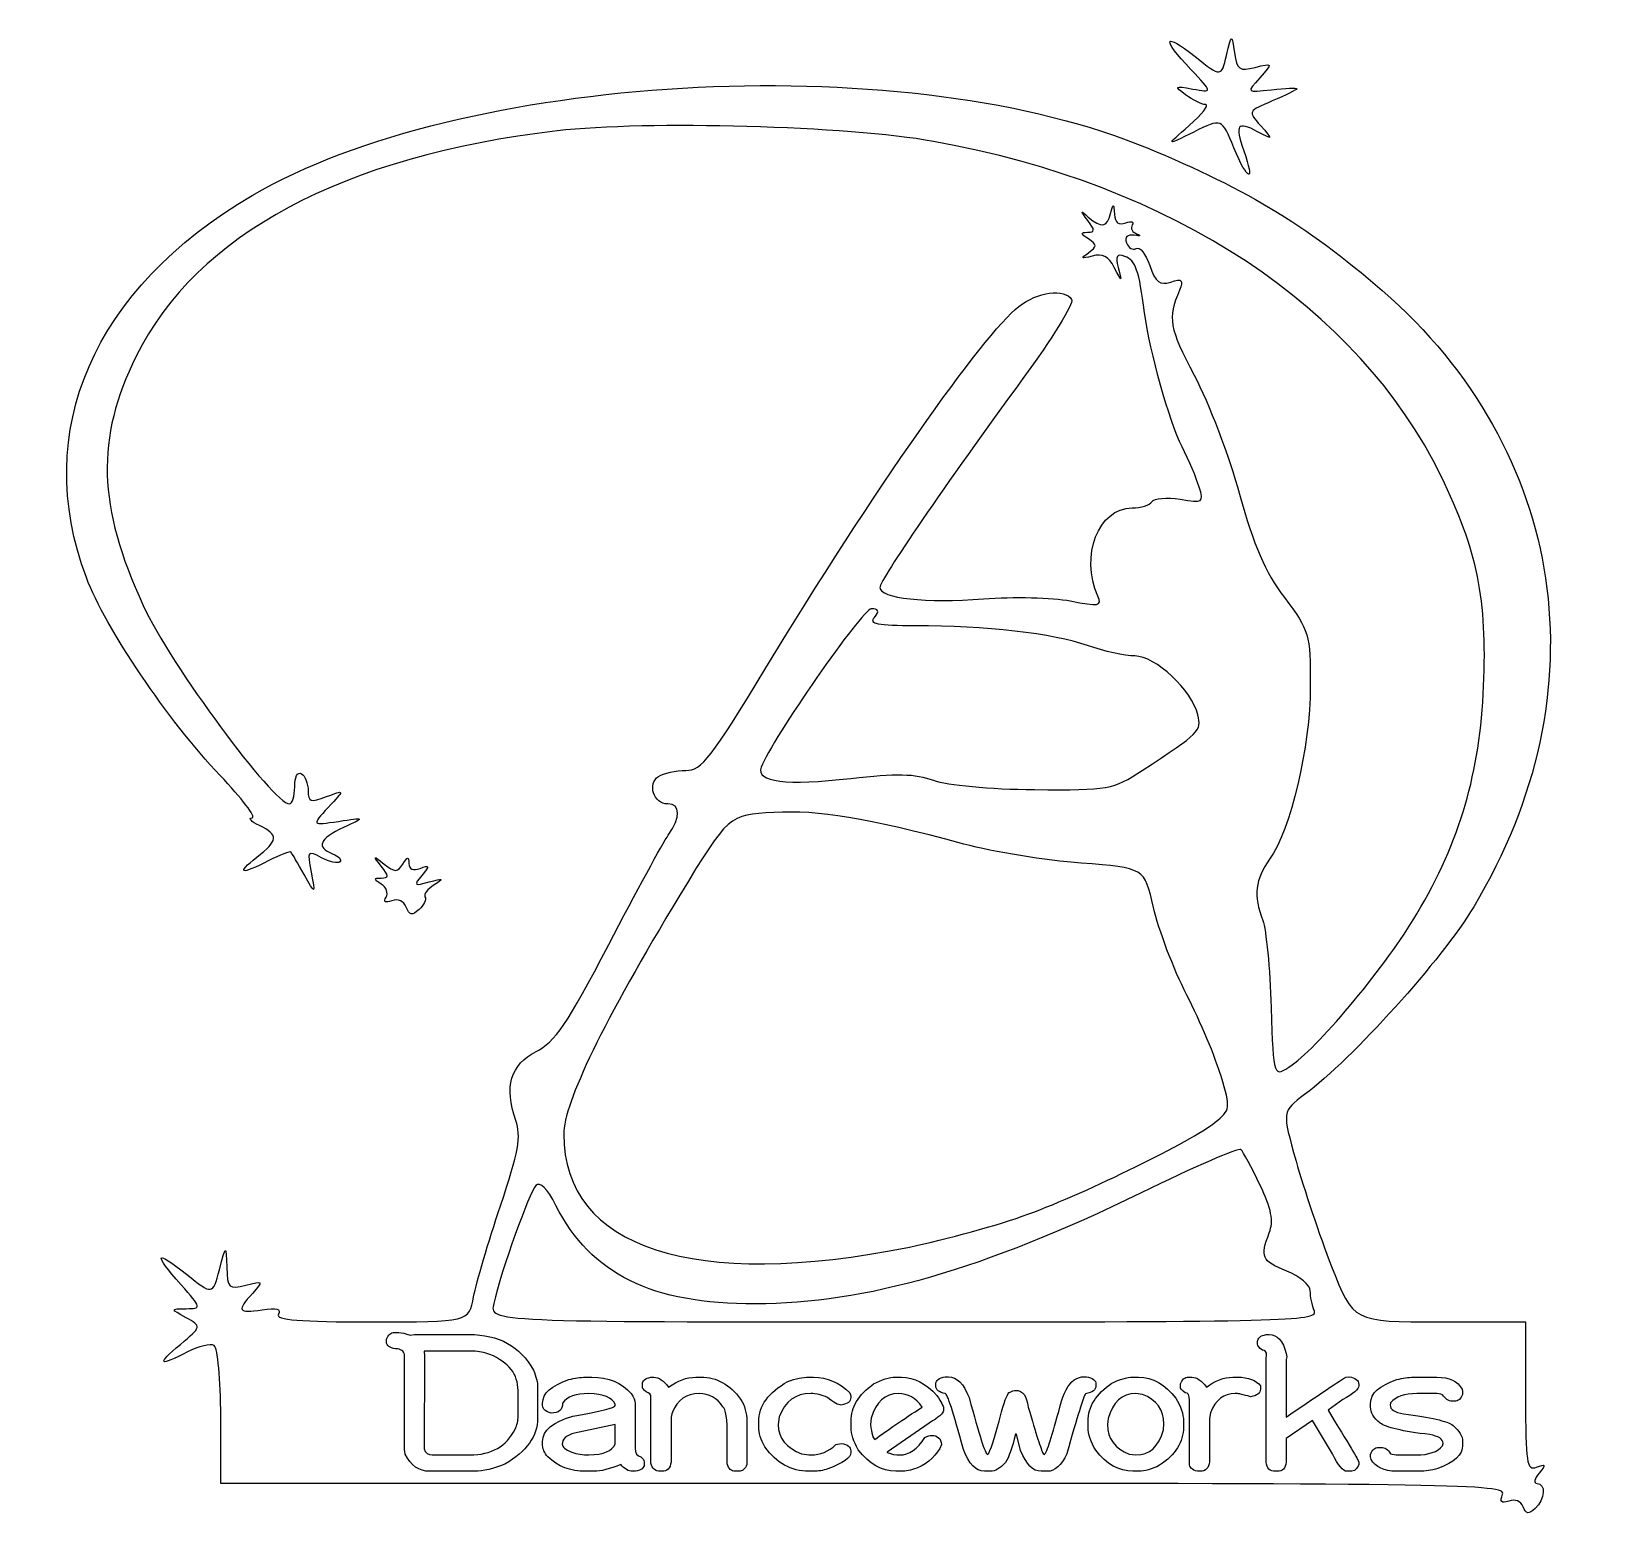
# Model space of a CAD drawing. Extents: x 4 to 138, y 5 to 133.
import ezdxf

# ---------------------------------------------------------------- set-up
doc = ezdxf.new("R2010")
doc.units = 0
doc.layers.get('0').update_dxf_attribs({"linetype": 'CONTINUOUS'})

msp = doc.modelspace()

# ---------------------------------------------------------------- linework, layer by layer
at = {"color": 7}
for points in [[(106.708736, 122.586704)], [(98.837201, 69.191415)], [(78.87002, 28.324867)], [(113.608851, 22.812594)], [(34.720946, 20.990967)], [(109.475325, 20.819988)], [(51.099024, 17.161034)], [(56.711742, 17.161037)], [(70.247676, 17.161044)], [(77.710845, 17.161039)], [(81.953607, 17.195235)], [(98.045426, 17.161037)], [(102.809588, 17.161037)], [(122.111592, 17.161039)], [(49.095214, 11.416143)], [(131.503444, 6.05245)]]:
    msp.add_lwpolyline(points, close=True, dxfattribs=at)
for points in [[(35.717832, 57.46257), (35.718061, 57.462526)], [(124.324065, 21.900124), (131.718187, 21.900124), (131.718187, 15.492944)], [(34.025746, 20.170268), (34.025746, 20.409638)], [(34.720946, 20.990967), (35.088992, 20.990967)], [(36.070449, 20.751596), (36.438497, 20.819988), (41.100422, 20.819988)], [(108.739232, 19.999289), (108.739232, 20.238659)], [(109.475325, 20.819988), (109.720689, 20.819988)], [(35.620615, 10.561248), (35.579722, 10.971597), (35.579722, 19.076002)], [(37.256378, 19.383764), (37.297271, 18.973415), (37.256378, 11.005794)], [(41.468468, 19.383764), (37.256378, 19.383764)], [(109.475327, 9.877334), (109.475327, 18.802436), (109.51622, 19.00761)], [(111.192876, 19.178589), (111.233769, 18.905023), (111.192876, 18.665652), (111.192876, 13.741457)], [(46.989169, 16.271947), (46.989169, 13.63887)], [(51.099024, 17.161037), (51.630646, 17.161037)], [(55.975647, 16.340338), (55.975647, 16.579708)], [(56.711736, 17.161037), (56.957101, 17.161037)], [(60.555778, 17.161037), (61.005614, 17.161037)], [(70.247676, 17.161037), (70.656617, 17.161037)], [(77.710845, 17.161037), (78.201573, 17.161037)], [(81.135726, 16.408735), (81.135726, 16.545515)], [(81.953609, 17.195234), (82.239866, 17.195234)], [(93.771992, 17.195235), (94.058252, 17.195235)], [(94.876133, 16.545515), (94.876133, 16.408735)], [(98.045426, 17.161037), (98.536154, 17.161037)], [(102.114388, 16.340338), (102.114388, 16.579708)], [(102.809584, 17.161037), (103.095843, 17.161037)], [(106.612733, 17.161037), (107.021673, 17.161037)], [(108.98459, 16.40873), (108.98459, 16.135164)], [(116.304635, 17.161037), (116.549999, 17.195232), (116.590892, 17.195232)], [(117.408773, 16.545511), (117.408773, 16.408731)], [(122.111588, 17.161037), (124.115398, 17.161037)], [(45.312512, 13.844045), (45.312512, 16.032575)], [(47.418556, 14.733132), (47.418556, 14.938307)], [(53.634456, 14.733135), (53.634456, 14.83572)], [(55.352007, 14.904115), (55.352007, 11.074185)], [(56.711742, 9.774746), (56.711742, 15.451248)], [(73.764566, 15.827401), (73.846352, 15.553834), (73.846352, 15.417054)], [(98.863307, 15.690619), (98.29079, 15.759009)], [(102.891376, 9.774746), (102.891376, 15.177681)], [(106.939885, 15.759009), (106.817206, 15.759009)], [(116.059268, 15.246075), (114.791553, 14.322788)], [(118.431124, 14.596354), (118.431124, 14.938312)], [(120.148673, 14.972505), (120.10778, 14.76733)], [(123.951822, 15.759007), (122.397845, 15.759007)], [(125.628479, 15.10929), (125.424008, 15.10929)], [(126.282784, 16.135164), (126.323677, 15.929989), (126.323677, 15.690617)], [(74.959245, 8.055489), (19.807427, 8.055489), (19.807427, 13.790038)], [(58.429289, 13.570479), (58.429289, 9.877332)], [(67.71224, 13.775657), (67.630454, 13.091741)], [(75.584351, 13.63887), (75.543458, 13.091738)], [(81.800251, 14.527961), (81.800251, 14.288591)], [(95.918932, 13.604674), (95.878039, 13.091738)], [(104.690713, 14.117611), (104.608926, 13.604674), (104.608926, 9.911529)], [(53.634456, 11.416143), (53.634456, 13.091738), (50.15846, 12.373625)], [(64.931446, 13.399499), (64.931446, 9.672157)], [(65.953797, 12.920765), (65.953797, 13.331114)], [(73.866801, 12.852368), (73.866801, 13.399501)], [(80.573429, 13.228521), (76.974749, 10.732228), (76.974749, 10.698033)], [(88.414869, 10.869016), (88.046822, 12.271044), (87.965035, 12.271044)], [(94.201382, 12.886563), (94.201382, 13.365304)], [(100.662646, 12.647193), (100.703539, 13.160131)], [(102.380196, 13.365304), (102.380196, 12.886563)], [(115.159599, 10.595446), (113.442048, 13.433697), (111.192874, 11.894886), (111.192874, 9.877334)], [(47.418556, 11.313555), (47.418556, 11.655513)], [(63.254788, 9.740549), (63.254788, 11.963276)], [(72.578639, 11.381953), (73.028473, 11.484538)], [(73.846354, 10.834817), (73.846354, 10.698038)], [(119.126324, 11.142575), (119.330793, 11.142575)], [(124.606131, 11.279362), (124.647024, 11.484537)], [(126.323679, 11.655511), (126.323679, 11.313553)], [(37.951578, 10.492856), (41.18221, 10.492856)], [(56.128995, 9.911529), (56.128995, 9.672157)], [(85.552287, 10.561248), (85.59318, 10.527053)], [(90.336893, 10.629639), (90.459572, 10.527055)], [(97.718271, 10.561248), (98.29079, 10.492858)], [(117.408773, 9.91153), (117.408773, 9.672159)], [(118.472017, 10.116702), (118.431124, 10.321876), (118.431124, 10.527051)], [(120.802982, 10.492858), (122.356956, 10.492858)], [(41.550256, 9.090828), (37.747107, 9.090828)], [(51.835117, 9.090828), (51.099024, 9.090828)], [(55.392902, 9.090828), (55.147538, 9.090828)], [(57.652301, 9.090828), (57.488728, 9.090828)], [(64.236246, 9.090828), (63.949987, 9.090828)], [(70.656617, 9.090835), (70.247676, 9.090835)], [(78.201573, 9.09083), (77.710845, 9.09083)], [(85.838544, 9.090833), (85.30692, 9.090833)], [(90.704937, 9.090833), (90.173315, 9.090833)], [(98.536154, 9.090828), (98.045426, 9.090828)], [(103.83194, 9.090828), (103.586576, 9.090828)], [(110.415886, 9.09083), (110.252313, 9.09083)], [(116.713573, 9.09083), (116.427316, 9.09083)], [(122.643212, 9.090826), (120.639404, 9.090826)]]:
    msp.add_lwpolyline(points, dxfattribs=at)
for points in [[(103.019436, 129.293856), (100.468079, 131.983062), (100.657059, 132.563428), (103.381473, 130.40566)], [(106.072569, 130.501401), (106.526861, 132.368739), (106.526861, 132.368739), (106.763354, 130.730707)], [(22.518514, 118.500122), (40.375235, 128.953032), (77.773558, 131.118945), (98.438803, 122.897023)], [(106.763354, 130.730707), (106.972793, 129.280112), (107.174625, 129.136541), (108.527245, 129.476027)], [(103.381473, 130.40566), (105.618285, 128.634063), (105.618285, 128.634063), (106.072569, 130.501401)], [(108.527245, 129.476027), (110.054643, 129.85938), (110.054643, 129.85938), (108.91659, 128.588532)], [(103.17463, 127.625506), (104.894239, 127.317766), (104.894239, 127.317766), (103.019436, 129.293856)], [(108.91659, 128.588532), (107.778531, 127.317685), (107.778531, 127.317685), (109.941753, 127.564155)], [(102.563802, 127.122479), (101.53648, 127.87368), (101.581346, 127.910637), (103.17463, 127.625506)], [(104.283412, 126.288269), (103.947465, 126.301158), (103.173646, 126.676558), (102.563802, 127.122479)], [(109.941753, 127.564155), (111.131527, 127.699713), (112.104976, 127.736439), (112.104976, 127.64577)], [(112.104976, 127.64577), (112.104976, 127.555099), (111.158537, 127.085465), (110.001768, 126.602136)], [(102.875234, 124.500991), (103.985678, 125.4711), (104.619365, 126.275374), (104.283412, 126.288269)], [(110.001768, 126.602136), (107.907978, 125.727294), (107.903448, 125.71784), (108.992258, 124.491448)], [(48.659265, 124.033305), (30.342163, 121.903829), (17.714203, 115.147889), (12.560791, 104.720678)], [(80.954518, 123.131871), (73.624314, 124.445864), (56.354355, 124.927906), (48.659265, 124.033305)], [(103.25668, 123.933184), (100.856221, 122.737157), (100.856221, 122.737157), (102.875234, 124.500991)], [(106.708736, 122.586704), (105.657147, 125.129213), (105.657147, 125.129213), (103.25668, 123.933184)], [(108.738632, 123.967074), (106.986294, 124.887286), (106.769437, 124.588974), (107.554197, 122.33779)], [(108.992258, 124.491448), (110.081185, 123.264932), (110.080069, 123.262636), (108.738632, 123.967074)], [(124.479872, 94.420214), (117.364891, 108.974527), (101.481046, 119.452351), (80.954518, 123.131871)], [(98.438803, 122.897023), (107.263459, 119.386021), (112.952837, 115.98411), (119.423955, 110.349133)], [(107.554197, 122.33779), (108.537835, 119.516141), (107.901216, 119.703568), (106.708736, 122.586704)], [(8.286566, 85.731772), (3.573244, 98.329255), (8.861748, 110.505763), (22.518514, 118.500122)], [(94.176436, 116.360892), (93.526578, 117.219706), (93.533252, 117.262761), (94.221221, 116.649322)], [(96.132028, 116.937751), (96.370067, 117.848638), (96.402379, 117.842609), (96.462759, 116.876037)], [(94.148719, 115.342554), (94.809131, 115.349885), (94.813748, 115.518804), (94.176436, 116.360892)], [(94.221221, 116.649322), (95.321804, 115.6679), (95.81983, 115.743076), (96.132028, 116.937751)], [(96.462759, 116.876037), (96.507617, 116.156657), (96.823717, 115.91765), (97.424924, 116.148355)], [(97.424924, 116.148355), (97.917312, 116.337302), (98.173718, 116.254927), (97.994723, 115.965301)], [(97.994723, 115.965301), (97.815729, 115.675674), (97.996911, 115.326524), (98.39741, 115.189411)], [(94.222315, 114.765694), (93.541844, 115.212391), (93.526126, 115.335607), (94.148719, 115.342554)], [(94.222315, 113.583021), (94.991452, 114.129374), (94.991452, 114.260783), (94.222315, 114.765694)], [(98.159188, 115.080462), (97.543984, 115.169811), (97.303924, 114.931326), (97.498564, 114.424123)], [(98.39741, 115.189411), (98.797886, 115.052299), (98.690686, 115.003272), (98.159188, 115.080462)], [(94.562543, 113.304134), (93.592399, 113.033931), (93.525973, 113.088384), (94.222315, 113.583021)], [(96.440374, 112.332417), (95.952836, 113.280567), (95.436757, 113.547619), (94.562543, 113.304134)], [(97.36229, 113.265113), (96.653665, 113.537042), (96.526589, 113.329373), (96.78349, 112.319237)], [(99.051469, 108.429063), (98.558067, 112.112915), (98.278415, 112.913566), (97.36229, 113.265113)], [(97.498564, 114.424123), (97.666705, 113.985946), (98.043381, 113.775211), (98.33563, 113.955823)], [(98.33563, 113.955823), (98.627863, 114.136435), (99.148187, 113.477483), (99.491909, 112.491487)], [(96.78349, 112.319237), (97.11269, 111.024932), (97.11269, 111.024932), (96.440374, 112.332417)], [(99.491909, 112.491487), (99.995034, 111.048221), (100.346473, 110.771643), (101.294823, 111.072637)], [(88.265117, 108.981401), (89.861807, 110.237355), (92.18762, 110.541526), (92.786384, 109.572694)], [(101.294823, 111.072637), (102.274238, 111.383491), (102.398433, 111.265128), (102.031662, 110.370437)], [(92.786384, 109.572694), (92.985904, 109.249874), (91.105892, 106.199728), (88.608576, 102.794594)], [(102.031662, 110.370437), (101.018709, 107.899534), (101.142444, 107.193253), (103.308643, 103.081685)], [(119.423955, 110.349133), (135.264233, 96.555586), (138.326753, 75.940391), (127.276388, 57.490849)], [(66.574314, 77.999718), (75.642349, 92.959249), (85.137067, 106.52088), (88.265117, 108.981401)], [(102.255113, 96.95274), (101.14914, 99.145794), (99.506891, 105.028744), (99.051469, 108.429063)], [(12.560791, 104.720678), (9.066725, 97.650913), (9.229286, 91.860612), (13.161155, 83.335671)], [(88.608576, 102.794594), (82.009222, 93.796249), (76.339647, 85.518905), (76.339647, 84.882454)], [(103.308643, 103.081685), (104.556623, 100.712938), (106.305875, 96.119771), (107.19588, 92.874649)], [(103.732708, 93.4887), (103.496937, 94.249989), (102.83201, 95.808807), (102.255113, 96.95274)], [(128.124985, 76.42434), (128.438597, 83.891585), (127.597914, 88.04205), (124.479872, 94.420214)], [(102.086717, 92.441215), (104.065008, 92.120178), (104.141478, 92.168849), (103.732708, 93.4887)], [(95.035384, 84.124546), (93.502515, 87.627923), (95.085274, 91.700136), (97.979712, 91.700136)], [(97.979712, 91.700136), (98.731139, 91.700136), (99.495819, 91.942627), (99.678993, 92.239007)], [(99.678993, 92.239007), (99.862167, 92.535394), (100.945645, 92.626384), (102.086717, 92.441215)], [(107.19588, 92.874649), (108.404355, 88.468297), (109.376717, 86.2256), (111.036341, 84.016856)], [(19.749522, 68.769969), (15.306993, 73.432878), (9.888133, 81.451196), (8.286566, 85.731772)], [(76.339647, 84.882454), (76.339647, 83.954857), (80.314354, 83.516502), (85.231422, 83.901815)], [(85.231422, 83.901815), (87.796864, 84.102848), (91.144959, 84.023323), (92.671635, 83.725089)], [(92.671635, 83.725089), (95.138769, 83.243143), (95.401607, 83.28756), (95.035384, 84.124546)], [(111.036341, 84.016856), (113.185661, 81.156372), (113.258615, 80.906913), (113.258615, 76.417301)], [(13.161155, 83.335671), (15.50725, 78.248953), (24.311489, 66.319516), (25.720201, 66.318597)], [(75.601999, 83.047237), (74.856115, 83.047237), (67.073603, 71.859302), (66.155868, 69.467719)], [(79.409294, 81.595508), (76.132104, 81.587951), (75.394667, 81.738363), (75.874553, 82.31658)], [(75.874553, 82.31658), (76.318786, 82.851843), (76.245898, 83.047237), (75.601999, 83.047237)], [(94.150644, 79.901187), (91.232319, 80.932435), (85.34383, 81.609239), (79.409294, 81.595508)], [(98.219706, 79.009219), (97.370022, 79.009219), (95.538946, 79.410607), (94.150644, 79.901187)], [(103.612372, 73.950168), (103.10366, 76.06762), (99.968083, 79.009219), (98.219706, 79.009219)], [(59.705172, 69.193771), (61.066319, 69.201649), (61.850633, 70.20706), (66.574314, 77.999718)], [(113.258615, 76.417301), (113.258615, 71.2215), (111.581938, 64.084652), (109.773459, 61.582588)], [(122.400282, 56.895542), (126.11498, 63.184267), (127.812058, 68.973529), (128.124985, 76.42434)], [(98.837201, 69.191415), (103.8416, 72.465651), (103.944409, 72.56811), (103.612372, 73.950168)], [(22.505447, 65.125541), (22.878925, 65.146985), (21.638762, 66.78701), (19.749522, 68.769969)], [(26.152848, 67.794507), (26.152848, 68.63174), (26.402537, 69.116375), (26.729708, 68.914178)], [(26.729708, 68.914178), (27.046982, 68.718094), (27.306568, 68.060234), (27.306568, 67.452258)], [(57.363442, 68.675132), (57.806266, 68.95552), (58.860044, 69.188921), (59.705172, 69.193771)], [(66.155868, 69.467719), (65.670011, 68.201606), (68.35128, 67.86838), (73.859144, 68.510375)], [(73.859144, 68.510375), (77.729028, 68.961443), (79.351715, 68.924893), (80.927837, 68.351177)], [(89.607451, 67.549764), (96.022764, 67.494913), (96.326872, 67.549188), (98.837201, 69.191415)], [(25.720201, 66.318597), (25.95816, 66.318429), (26.152848, 66.982598), (26.152848, 67.794507)], [(27.306568, 67.452258), (27.306568, 66.486206), (27.50544, 66.422471), (28.884276, 66.946719)], [(28.884276, 66.946719), (30.461992, 67.546555), (30.461992, 67.546555), (29.02849, 66.016137)], [(58.15047, 66.318313), (56.945211, 66.318313), (56.368554, 68.045172), (57.363442, 68.675132)], [(80.927837, 68.351177), (82.109222, 67.921138), (85.776451, 67.582536), (89.607451, 67.549764)], [(58.195867, 63.64799), (59.282165, 65.198882), (59.263146, 66.318313), (58.15047, 66.318313)], [(23.124333, 64.460541), (22.410472, 64.804817), (22.13197, 65.104075), (22.505447, 65.125541)], [(29.02849, 66.016137), (27.594996, 64.485734), (27.594996, 64.485734), (29.902437, 64.825576)], [(29.902437, 64.825576), (32.209879, 65.165417), (32.209879, 65.165417), (30.335084, 64.298067)], [(67.247936, 65.587418), (63.360338, 65.382997), (63.360338, 65.382997), (59.185447, 58.495691)], [(83.550427, 62.878044), (75.027064, 65.150056), (71.158215, 65.793036), (67.247936, 65.587418)], [(22.902323, 61.745302), (24.758952, 63.205719), (24.795646, 63.654496), (23.124333, 64.460541)], [(30.335084, 64.298067), (28.267721, 63.341613), (27.961317, 62.595198), (29.408144, 62.040001)], [(53.083677, 54.256052), (55.434466, 58.763555), (57.734948, 62.989934), (58.195867, 63.64799)], [(25.841912, 62.178609), (25.754623, 62.281323), (24.893212, 61.956835), (23.927666, 61.457532)], [(26.960847, 60.261281), (26.43272, 61.213096), (25.929201, 62.075895), (25.841912, 62.178609)], [(28.4527, 61.70749), (27.249651, 62.351345), (27.209082, 62.294678), (27.556832, 60.456293)], [(29.408144, 62.040001), (29.929465, 61.839949), (30.211282, 61.531551), (30.034409, 61.354687)], [(93.601327, 61.243009), (90.611506, 61.465687), (86.088612, 62.201453), (83.550427, 62.878044)], [(23.927666, 61.457532), (21.506334, 60.205424), (21.092378, 60.321588), (22.902323, 61.745302)], [(30.034409, 61.354687), (29.857537, 61.177815), (29.145767, 61.336525), (28.4527, 61.70749)], [(33.578247, 60.98235), (32.853445, 61.906543), (32.87557, 61.921875), (33.840009, 61.163664)], [(33.578247, 59.964022), (34.249285, 59.971608), (34.249285, 60.126707), (33.578247, 60.98235)], [(33.840009, 61.163664), (34.755456, 60.443966), (34.962141, 60.443966), (35.417542, 61.163664)], [(35.417542, 61.163664), (35.837157, 61.826805), (35.943361, 61.835857), (35.950433, 61.209106)], [(35.950433, 61.209106), (35.956049, 60.721488), (36.316321, 60.563325), (36.906149, 60.789665)], [(36.906149, 60.789665), (37.730307, 61.105925), (37.749585, 61.028368), (37.054889, 60.191317)], [(99.809971, 57.429667), (99.037348, 60.838141), (99.037348, 60.838141), (93.601327, 61.243009)], [(109.773459, 61.582588), (108.526997, 59.858099), (108.369454, 58.461927), (109.180575, 56.32853)], [(27.556832, 60.456293), (27.921075, 58.530695), (27.921075, 58.530695), (26.960847, 60.261281)], [(33.581748, 59.451656), (32.91038, 59.876888), (32.90987, 59.956553), (33.578247, 59.964022)], [(33.984436, 58.313377), (34.200193, 58.662482), (34.018988, 59.174703), (33.581748, 59.451656)], [(37.054889, 60.191317), (36.337467, 59.326863), (36.402141, 59.26997), (37.694374, 59.62879)], [(38.110359, 59.388118), (37.548461, 59.03619), (37.196731, 58.569528), (37.328738, 58.351073)], [(37.694374, 59.62879), (38.9022, 59.964168), (38.968693, 59.925699), (38.110359, 59.388118)], [(34.482528, 58.020298), (33.923707, 57.805862), (33.738223, 57.915002), (33.984436, 58.313377)], [(35.718061, 57.462526), (35.516944, 57.98665), (35.001365, 58.219402), (34.482528, 58.020298)], [(37.328738, 58.351073), (37.460745, 58.132618), (37.229956, 57.640959), (36.815867, 57.258499)], [(59.185447, 58.495691), (52.642056, 47.701082), (49.227269, 40.674912), (49.227269, 38.005998)], [(36.815867, 57.258499), (36.223072, 56.710983), (35.98959, 56.754375), (35.717832, 57.46257)], [(102.667771, 49.93049), (101.52093, 52.180386), (100.234926, 55.555017), (99.809971, 57.429667)], [(111.689817, 43.936114), (114.184485, 45.712309), (119.827947, 52.540761), (122.400282, 56.895542)], [(127.276388, 57.490849), (124.599887, 53.022208), (116.876259, 44.451208), (112.768612, 41.391372)], [(109.180575, 56.32853), (109.475835, 55.551931), (109.800316, 52.188986), (109.901651, 48.855326)], [(46.855175, 45.084902), (48.483953, 45.898044), (49.521523, 47.425821), (53.083677, 54.256052)], [(105.602821, 42.979069), (105.135379, 44.552463), (103.814605, 47.680615), (102.667771, 49.93049)], [(109.901651, 48.855326), (110.085883, 42.794115), (110.085883, 42.794115), (111.689817, 43.936114)], [(45.112863, 39.177121), (44.105076, 42.068057), (44.673592, 43.995771), (46.855175, 45.084902)], [(105.096626, 39.019322), (106.420901, 40.092553), (106.432783, 40.1855), (105.602821, 42.979069)], [(112.768612, 41.391372), (110.836398, 39.952056), (110.836398, 39.952056), (112.038119, 35.685188)], [(43.802031, 31.862868), (45.35902, 36.491904), (45.593271, 37.799009), (45.112863, 39.177121)], [(49.227269, 38.005998), (49.227269, 28.217609), (60.410159, 24.565348), (78.87002, 28.324867)], [(89.043969, 31.134811), (94.20718, 33.038542), (103.116249, 37.414375), (105.096626, 39.019322)], [(107.314728, 36.689272), (107.144078, 36.859922), (103.284821, 35.185076), (98.738593, 32.967397)], [(108.943308, 33.643674), (108.218242, 35.148096), (107.485386, 36.518622), (107.314728, 36.689272)], [(112.038119, 35.685188), (112.699071, 33.338398), (114.070108, 29.276711), (115.084892, 26.659204)], [(48.557399, 31.889061), (47.815047, 33.344197), (47.204387, 33.952611), (46.845984, 33.594213)], [(46.845984, 33.594213), (46.275747, 33.023969), (43.880451, 26.338327), (43.224639, 23.486486)], [(98.738593, 32.967397), (85.225084, 26.375395), (75.119129, 23.465042), (65.667773, 23.443532)], [(109.741154, 29.539411), (110.131171, 30.565252), (109.931214, 31.593887), (108.943308, 33.643674)], [(41.502612, 24.063339), (41.724622, 25.25312), (42.75936, 28.762893), (43.802031, 31.862868)], [(65.667773, 23.443532), (56.765458, 23.423255), (51.567385, 25.989003), (48.557399, 31.889061)], [(78.87002, 28.324867), (82.006713, 28.963675), (86.58499, 30.228146), (89.043969, 31.134811)], [(19.689899, 26.368181), (20.265059, 28.534008), (20.265059, 28.534008), (20.324676, 26.596673)], [(111.239697, 26.263739), (109.068145, 27.171074), (108.943936, 27.442579), (109.741154, 29.539411)], [(16.406035, 25.092922), (13.998245, 27.835236), (14.151748, 28.133123), (16.865221, 25.984007)], [(16.865221, 25.984007), (19.114738, 24.202362), (19.114738, 24.202362), (19.689899, 26.368181)], [(20.324676, 26.596673), (20.380424, 24.784598), (20.485852, 24.684838), (21.955, 25.053556)], [(113.258703, 24.572605), (113.258703, 25.038757), (112.350149, 25.799768), (111.239697, 26.263739)], [(115.084892, 26.659204), (116.929936, 21.900124), (116.929936, 21.900124), (124.324065, 21.900124)], [(16.838682, 23.033391), (18.185049, 23.053668), (18.181439, 23.070809), (16.406035, 25.092922)], [(22.53186, 24.349606), (21.156695, 22.830071), (21.268879, 22.637298), (23.35054, 22.942814)], [(21.955, 25.053556), (23.468915, 25.433537), (23.489766, 25.408088), (22.53186, 24.349606)], [(113.608851, 22.812594), (113.416267, 23.31445), (113.258703, 24.106453), (113.258703, 24.572605)], [(16.83168, 22.263787), (15.480977, 23.012953), (15.480977, 23.012953), (16.838682, 23.033391)], [(23.35054, 22.942814), (24.606127, 23.127097), (25.038795, 23.007804), (24.758643, 22.554482)], [(32.726596, 21.900124), (41.098966, 21.900124), (41.098966, 21.900124), (41.502612, 24.063339)], [(43.224639, 23.486486), (42.859835, 21.900124), (42.859835, 21.900124), (78.409419, 21.900124)], [(16.354777, 19.976786), (18.182383, 21.514614), (18.182383, 21.514614), (16.83168, 22.263787)], [(24.758643, 22.554482), (24.464194, 22.078053), (26.630849, 21.900124), (32.726596, 21.900124)], [(78.409419, 21.900124), (110.588986, 21.900124), (113.925804, 21.986616), (113.608851, 22.812594)], [(34.025746, 20.409638), (34.168875, 20.797191), (34.400608, 20.990967), (34.720946, 20.990967)], [(35.088992, 20.990967), (35.341172, 20.990967), (35.668324, 20.911177), (36.070449, 20.751596)], [(41.100422, 20.819988), (43.663117, 20.819988), (45.50335, 19.805512), (46.621122, 17.776561)], [(108.739232, 20.238659), (108.739232, 20.523624), (108.984596, 20.7174), (109.475325, 20.819988)], [(109.720689, 20.819988), (110.436336, 20.819988), (110.927065, 20.272855), (111.192876, 19.178589)], [(16.968717, 19.327832), (14.469077, 18.035213), (14.282153, 18.2328), (16.354777, 19.976786)], [(19.247507, 19.870644), (18.939551, 20.060966), (17.914095, 19.816668), (16.968717, 19.327832)], [(19.807427, 13.790038), (19.807427, 16.94404), (19.555463, 19.680314), (19.247507, 19.870644)], [(34.802734, 19.588939), (34.284742, 19.685827), (34.025746, 19.879603), (34.025746, 20.170268)], [(35.579722, 19.076002), (35.504748, 19.41796), (35.245752, 19.588939), (34.802734, 19.588939)], [(42.899761, 19.110198), (42.409032, 19.292575), (41.931934, 19.383764), (41.468468, 19.383764)], [(45.312512, 16.032575), (45.312512, 17.406107), (44.508261, 18.431981), (42.899761, 19.110198)], [(109.148174, 19.486352), (108.875546, 19.685827), (108.739232, 19.856806), (108.739232, 19.999289)], [(109.51622, 19.00761), (109.51622, 19.309673), (109.393538, 19.469254), (109.148174, 19.486352)], [(46.621122, 17.776561), (46.866487, 17.223729), (46.989169, 16.722191), (46.989169, 16.271947)], [(47.418556, 14.938307), (47.418556, 15.770405), (48.168281, 16.442923), (49.667731, 16.955859)], [(49.667731, 16.955859), (50.178907, 17.092642), (50.656005, 17.161034), (51.099024, 17.161034)], [(51.630646, 17.161037), (53.068754, 17.161037), (54.200157, 16.693694), (55.024854, 15.759009)], [(55.975647, 16.579708), (55.975647, 16.864674), (56.221012, 17.05845), (56.711742, 17.161037)], [(56.302801, 15.895792), (56.084698, 16.049673), (55.975647, 16.197855), (55.975647, 16.340338)], [(56.957101, 17.161037), (57.386488, 17.161037), (57.809059, 16.876072), (58.224816, 16.306142)], [(58.224816, 16.306142), (58.994988, 16.876072), (59.771975, 17.161037), (60.555778, 17.161037)], [(61.005614, 17.161037), (62.348302, 17.161037), (63.479705, 16.534114), (64.399822, 15.280268)], [(65.953797, 13.331114), (65.953797, 14.716045), (66.78531, 15.867304), (68.448336, 16.784891)], [(68.448336, 16.784891), (69.129904, 17.035659), (69.729684, 17.161044), (70.247676, 17.161044)], [(70.656617, 17.161037), (71.801651, 17.161037), (72.837634, 16.716492), (73.764566, 15.827401)], [(73.866801, 13.399501), (73.866801, 14.590654), (74.507475, 15.650724), (75.788823, 16.57971)], [(75.788823, 16.57971), (76.504469, 16.967262), (77.145143, 17.161039), (77.710845, 17.161039)], [(78.201573, 17.161037), (79.298898, 17.161037), (80.307618, 16.636702), (81.227734, 15.588031)], [(81.135726, 16.545515), (81.135726, 16.898871), (81.408353, 17.115445), (81.953607, 17.195235)], [(81.953607, 15.759014), (81.408353, 15.867306), (81.135726, 16.08388), (81.135726, 16.408735)], [(82.239866, 17.195234), (82.935066, 17.195234), (83.521214, 16.602506), (83.998312, 15.417051)], [(91.809077, 14.698942), (92.088521, 15.787508), (92.48383, 16.528417), (92.995006, 16.921669)], [(92.995006, 16.921669), (93.349421, 17.104047), (93.608416, 17.195235), (93.771992, 17.195235)], [(94.876133, 16.408735), (94.876133, 16.083874), (94.576243, 15.855902), (93.976464, 15.724819)], [(94.058252, 17.195235), (94.603506, 17.115442), (94.876133, 16.898868), (94.876133, 16.545515)], [(94.201382, 13.365304), (94.201382, 14.641947), (94.882949, 15.736212), (96.246085, 16.648099)], [(96.246085, 16.648099), (96.914022, 16.990058), (97.513802, 17.161037), (98.045426, 17.161037)], [(98.536154, 17.161037), (99.74253, 17.161037), (100.805775, 16.556911), (101.725891, 15.34866)], [(102.114388, 16.579708), (102.257518, 16.967261), (102.489251, 17.161037), (102.809588, 17.161037)], [(102.523328, 15.827401), (102.250701, 16.026876), (102.114388, 16.197855), (102.114388, 16.340338)], [(103.095843, 17.161037), (103.52523, 17.161037), (103.947802, 16.876072), (104.363558, 16.306142)], [(104.363558, 16.306142), (105.079205, 16.876072), (105.82893, 17.161037), (106.612733, 17.161037)], [(107.021673, 17.161037), (107.969053, 17.161037), (108.623358, 16.910268), (108.98459, 16.40873)], [(111.192876, 13.741457), (114.532559, 16.021177), (116.236478, 17.161037), (116.304635, 17.161037)], [(117.408773, 16.408731), (117.408773, 16.140864), (116.958938, 15.753312), (116.059268, 15.246075)], [(116.590892, 17.195232), (117.136146, 17.115438), (117.408773, 16.898865), (117.408773, 16.545511)], [(118.431124, 14.938312), (118.431124, 15.77041), (119.180849, 16.442928), (120.680299, 16.955864)], [(120.680299, 16.955864), (121.191475, 17.092647), (121.668572, 17.161039), (122.111592, 17.161039)], [(124.115398, 17.161037), (125.171828, 17.161037), (125.89429, 16.819079), (126.282784, 16.135164)], [(49.136107, 14.938307), (49.136107, 14.368377), (48.808955, 14.083411), (48.15465, 14.083411)], [(51.385282, 15.759006), (50.274326, 15.759006), (49.524601, 15.485439), (49.136107, 14.938307)], [(53.634456, 14.83572), (53.409538, 15.411349), (52.659813, 15.719111), (51.385282, 15.759006)], [(55.024854, 15.759009), (55.242956, 15.43415), (55.352007, 15.149185), (55.352007, 14.904115)], [(56.711742, 15.451248), (56.711742, 15.67352), (56.575429, 15.821701), (56.302801, 15.895792)], [(60.842038, 15.759009), (59.751529, 15.759009), (58.988173, 15.223275), (58.551968, 14.151806)], [(62.886741, 14.630549), (62.36875, 15.382856), (61.687182, 15.759009), (60.842038, 15.759009)], [(64.399822, 15.280268), (64.754238, 14.698939), (64.931446, 14.072016), (64.931446, 13.399499)], [(70.411251, 15.759012), (69.123086, 15.759012), (68.223416, 15.097894), (67.71224, 13.775657)], [(71.842542, 15.417054), (71.379077, 15.645026), (70.901979, 15.759012), (70.411251, 15.759012)], [(73.028471, 14.767335), (72.769475, 14.767335), (72.374165, 14.983908), (71.842542, 15.417054)], [(73.846352, 15.417054), (73.846352, 15.080796), (73.573725, 14.864223), (73.028471, 14.767335)], [(77.915314, 15.759009), (76.790727, 15.759009), (76.01374, 15.052296), (75.584351, 13.63887)], [(79.960017, 14.596352), (79.43521, 15.371457), (78.753642, 15.759009), (77.915314, 15.759009)], [(81.227734, 15.588031), (81.609412, 15.018101), (81.800251, 14.664744), (81.800251, 14.527961)], [(83.507581, 10.971602), (82.648806, 14.16321), (82.130814, 15.759014), (81.953607, 15.759014)], [(83.998312, 15.417051), (84.863904, 12.179849), (85.381895, 10.561248), (85.552287, 10.561248)], [(86.779109, 14.186003), (87.099445, 15.303066), (87.331178, 15.861597), (87.474307, 15.861597)], [(87.474307, 15.861597), (87.671961, 15.975583), (87.849169, 16.032575), (88.00593, 16.032575)], [(88.00593, 16.032575), (88.585263, 16.032575), (88.939678, 15.553834), (89.069176, 14.596352)], [(93.976464, 15.724819), (93.812888, 15.519644), (93.281264, 13.809854), (92.381594, 10.595449)], [(98.29079, 15.759009), (97.104862, 15.759009), (96.314243, 15.040897), (95.918932, 13.604674)], [(100.703539, 13.160131), (100.703539, 14.362683), (100.090128, 15.206179), (98.863307, 15.690619)], [(101.725891, 15.34866), (102.162095, 14.664744), (102.380196, 14.003625), (102.380196, 13.365304)], [(102.891376, 15.177681), (102.891376, 15.610828), (102.768693, 15.827401), (102.523328, 15.827401)], [(106.817206, 15.759009), (105.849379, 15.759009), (105.140548, 15.211876), (104.690713, 14.117611)], [(108.125814, 15.485443), (107.491956, 15.66782), (107.096647, 15.759009), (106.939885, 15.759009)], [(108.98459, 16.135164), (108.98459, 15.787506), (108.698332, 15.570933), (108.125814, 15.485443)], [(122.397845, 15.759007), (121.327784, 15.759007), (120.57806, 15.49684), (120.148673, 14.972505)], [(124.606127, 15.656423), (124.428919, 15.724812), (124.210818, 15.759007), (123.951822, 15.759007)], [(125.424008, 15.10929), (125.103672, 15.10929), (124.831045, 15.291667), (124.606127, 15.656423)], [(126.323677, 15.690617), (126.180548, 15.303066), (125.948816, 15.10929), (125.628479, 15.10929)], [(131.718187, 15.492944), (131.718187, 9.789299), (131.822155, 9.12567), (132.665063, 9.449122)], [(46.989169, 13.63887), (46.989169, 12.111458), (46.048605, 10.800619), (44.167478, 9.706354)], [(45.067147, 12.715583), (45.230723, 13.051842), (45.312512, 13.427996), (45.312512, 13.844045)], [(48.15465, 14.083411), (47.663921, 14.208796), (47.418556, 14.42537), (47.418556, 14.733132)], [(47.418556, 11.655513), (47.418556, 12.607296), (48.277332, 13.325408), (49.994883, 13.809848)], [(49.994883, 13.809848), (52.421265, 14.231597), (53.634456, 14.53936), (53.634456, 14.733135)], [(58.551968, 14.151806), (58.470182, 13.969429), (58.429289, 13.775653), (58.429289, 13.570479)], [(63.254788, 11.963276), (63.254788, 13.576177), (63.132106, 14.465268), (62.886741, 14.630549)], [(75.911504, 11.826493), (76.967934, 12.595899), (78.317438, 13.519185), (79.960017, 14.596352)], [(81.800251, 14.288591), (81.800251, 14.072017), (81.39131, 13.718661), (80.573429, 13.228521)], [(85.59318, 10.527053), (85.804465, 10.749325), (86.199775, 11.968975), (86.779109, 14.186003)], [(89.069176, 14.596352), (89.750744, 12.259639), (90.173317, 10.937402), (90.336893, 10.629639)], [(90.459572, 10.527055), (90.664043, 10.703732), (91.113878, 12.094362), (91.809077, 14.698942)], [(114.791553, 14.322788), (116.536367, 11.461739), (117.408773, 9.99132), (117.408773, 9.91153)], [(119.249005, 13.228522), (118.703751, 13.684466), (118.431124, 14.14041), (118.431124, 14.596354)], [(120.10778, 14.76733), (120.10778, 14.396876), (120.489458, 14.146106), (121.252814, 14.015021)], [(121.252814, 14.015021), (123.583777, 13.735757), (125.001438, 13.405198), (125.505798, 13.023344)], [(41.18221, 10.492856), (43.022443, 10.492856), (44.317422, 11.233765), (45.067147, 12.715583)], [(50.15846, 12.373625), (49.449629, 12.162751), (49.095214, 11.843591), (49.095214, 11.416143)], [(66.485421, 11.176779), (66.131005, 11.792303), (65.953797, 12.373632), (65.953797, 12.920765)], [(67.630454, 13.091741), (67.630454, 11.929084), (68.298391, 11.096986), (69.634264, 10.595448)], [(74.480213, 10.937404), (74.071271, 11.661214), (73.866801, 12.299536), (73.866801, 12.852368)], [(75.543458, 13.091738), (75.625244, 12.328032), (75.747926, 11.906283), (75.911504, 11.826493)], [(80.205383, 11.997474), (80.450747, 12.11146), (80.641586, 12.168452), (80.7779, 12.168452)], [(80.7779, 12.168452), (81.295891, 12.168452), (81.582149, 11.906284), (81.636675, 11.381948)], [(87.965035, 12.271044), (87.699224, 11.119785), (87.412966, 10.310484), (87.106261, 9.843142)], [(94.855687, 10.903206), (94.419483, 11.592821), (94.201382, 12.25394), (94.201382, 12.886563)], [(95.878039, 13.091738), (95.878039, 11.889186), (96.49145, 11.045689), (97.718271, 10.561248)], [(98.29079, 10.492858), (99.476718, 10.492858), (100.267337, 11.21097), (100.662646, 12.647193)], [(102.380196, 12.886563), (102.380196, 11.609919), (101.698629, 10.515653), (100.335493, 9.603766)], [(123.50199, 12.236844), (121.171028, 12.51611), (119.753366, 12.846669), (119.249005, 13.228522)], [(124.647024, 11.484537), (124.647024, 11.854991), (124.265346, 12.10576), (123.50199, 12.236844)], [(125.505798, 13.023344), (126.051052, 12.573099), (126.323679, 12.117155), (126.323679, 11.655511)], [(37.256378, 11.005794), (37.358621, 10.663835), (37.590354, 10.492856), (37.951578, 10.492856)], [(47.868392, 10.321878), (47.568502, 10.675235), (47.418556, 11.005794), (47.418556, 11.313555)], [(49.095214, 11.416143), (49.095214, 11.205269), (49.367841, 10.977298), (49.913095, 10.732228)], [(51.385282, 10.492856), (52.659813, 10.532748), (53.409538, 10.84051), (53.634456, 11.416143)], [(55.352007, 11.074185), (55.352007, 10.641038), (55.515583, 10.390269), (55.842736, 10.321878)], [(70.247676, 9.090835), (68.734594, 9.090835), (67.480509, 9.786149), (66.485421, 11.176779)], [(70.452146, 10.492863), (71.215502, 10.492863), (71.924333, 10.789226), (72.578639, 11.381953)], [(73.028473, 11.484538), (73.573727, 11.38765), (73.846354, 11.171076), (73.846354, 10.834817)], [(77.710845, 9.09083), (76.504469, 9.09083), (75.427592, 9.706355), (74.480213, 10.937404)], [(78.037997, 10.492858), (78.855878, 10.492858), (79.578341, 10.994397), (80.205383, 11.997474)], [(81.636675, 11.381948), (81.254997, 10.487159), (80.546166, 9.814641), (79.510183, 9.364396)], [(85.30692, 9.090833), (84.570828, 9.090833), (83.971048, 9.717756), (83.507581, 10.971602)], [(90.173315, 9.090833), (89.478115, 9.090833), (88.891967, 9.683561), (88.414869, 10.869016)], [(98.045426, 9.090828), (96.83905, 9.090828), (95.775804, 9.694954), (94.855687, 10.903206)], [(118.431124, 10.527051), (118.55381, 10.937401), (118.785543, 11.142575), (119.126324, 11.142575)], [(119.330793, 11.142575), (119.644315, 11.142575), (119.916943, 10.960198), (120.148677, 10.595443)], [(122.356956, 10.492858), (123.427017, 10.492858), (124.176742, 10.755026), (124.606131, 11.279362)], [(126.323679, 11.313553), (126.323679, 10.509953), (125.614849, 9.848834), (124.197188, 9.330198)], [(37.747107, 9.090828), (36.826991, 9.090828), (36.11816, 9.580968), (35.620615, 10.561248)], [(44.167478, 9.706354), (43.206466, 9.296003), (42.334059, 9.090828), (41.550256, 9.090828)], [(51.099024, 9.090828), (49.804044, 9.090828), (48.727166, 9.501178), (47.868392, 10.321878)], [(49.913095, 10.732228), (50.383377, 10.572647), (50.874106, 10.492856), (51.385282, 10.492856)], [(54.125185, 9.672157), (53.170989, 9.284605), (52.407634, 9.090828), (51.835117, 9.090828)], [(55.147538, 9.090828), (54.772674, 9.090828), (54.43189, 9.284605), (54.125185, 9.672157)], [(56.128995, 9.672157), (56.128995, 9.387193), (55.883631, 9.193416), (55.392902, 9.090828)], [(55.842736, 10.321878), (56.033575, 10.179395), (56.128995, 10.042612), (56.128995, 9.911529)], [(57.488728, 9.090828), (57.079788, 9.090828), (56.820793, 9.318801), (56.711742, 9.774746)], [(58.429289, 9.877332), (58.367946, 9.352996), (58.10895, 9.090828), (57.652301, 9.090828)], [(63.949987, 9.090828), (63.602387, 9.090828), (63.370654, 9.307402), (63.254788, 9.740549)], [(64.931446, 9.672157), (64.788316, 9.284605), (64.556582, 9.090828), (64.236246, 9.090828)], [(69.634264, 10.595448), (69.920523, 10.527058), (70.19315, 10.492863), (70.452146, 10.492863)], [(73.846354, 10.698038), (73.846354, 10.264891), (73.192049, 9.797549), (71.883439, 9.296009)], [(76.974749, 10.698033), (77.349613, 10.561249), (77.704028, 10.492858), (78.037997, 10.492858)], [(87.106261, 9.843142), (86.642794, 9.341603), (86.220222, 9.090833), (85.838544, 9.090833)], [(92.381594, 10.595449), (91.897682, 9.592372), (91.338796, 9.090833), (90.704937, 9.090833)], [(100.335493, 9.603766), (99.667557, 9.261807), (99.067778, 9.090828), (98.536154, 9.090828)], [(103.586576, 9.090828), (103.123109, 9.199109), (102.891376, 9.427082), (102.891376, 9.774746)], [(104.608926, 9.911529), (104.547584, 9.364395), (104.288588, 9.090828), (103.83194, 9.090828)], [(110.252313, 9.09083), (109.795663, 9.09083), (109.536667, 9.352998), (109.475327, 9.877334)], [(111.192874, 9.877334), (111.131531, 9.352998), (110.872535, 9.09083), (110.415886, 9.09083)], [(116.427316, 9.09083), (116.066085, 9.09083), (115.643513, 9.592369), (115.159599, 10.595446)], [(117.408773, 9.672159), (117.265644, 9.284606), (117.033911, 9.09083), (116.713573, 9.09083)], [(120.639404, 9.090826), (119.589788, 9.090826), (118.867326, 9.432785), (118.472017, 10.116702)], [(120.148677, 10.595443), (120.325884, 10.527053), (120.543986, 10.492858), (120.802982, 10.492858)], [(132.665063, 9.449122), (133.456789, 9.752939), (133.492479, 9.668518), (132.882862, 8.933984)], [(71.883439, 9.296009), (71.474498, 9.159226), (71.065557, 9.090835), (70.656617, 9.090835)], [(79.510183, 9.364396), (78.985376, 9.182019), (78.549173, 9.09083), (78.201573, 9.09083)], [(124.197188, 9.330198), (123.631487, 9.170617), (123.113495, 9.090826), (122.643212, 9.090826)], [(132.882862, 8.933984), (132.48186, 8.450808), (132.401889, 8.055489), (132.705122, 8.055489)], [(129.754382, 7.125972), (130.080861, 7.976757), (125.439819, 8.055489), (74.959245, 8.055489)], [(130.291358, 6.539382), (129.644928, 6.291328), (129.496372, 6.453605), (129.754382, 7.125972)], [(132.705122, 8.055489), (133.492012, 8.055489), (133.386818, 6.684437), (132.539184, 5.892631)], [(131.503488, 6.05245), (131.323436, 6.521628), (130.79662, 6.733271), (130.291358, 6.539382)], [(132.539184, 5.892631), (131.990639, 5.380221), (131.746983, 5.417814), (131.503444, 6.05245)]]:
    msp.add_open_spline(points, degree=3, dxfattribs=at)

doc.saveas('drawing.dxf')
